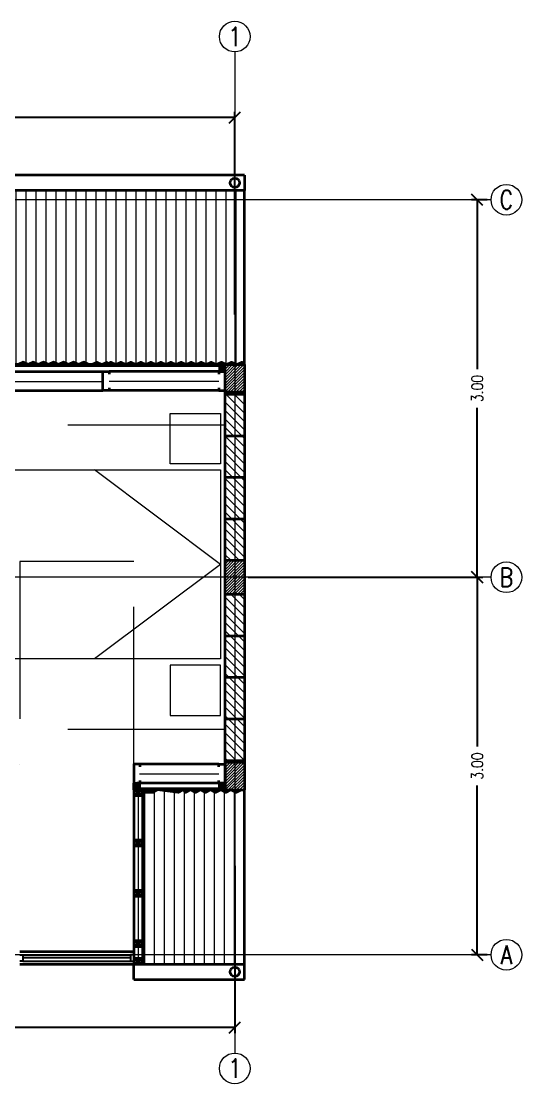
# Model space of a CAD drawing. Header units: metres. Extents: x 45 to 666, y -23 to 325.
# Drawn here: x 288.01 to 291.98, y 131.8 to 140.24 of the extents above; entities that cross this region are included whole.
import ezdxf

# ---------------------------------------------------------------- set-up
doc = ezdxf.new("R2010")
doc.units = ezdxf.units.M
doc.header["$LTSCALE"] = 5
doc.header["$MEASUREMENT"] = 0
doc.linetypes.add('HIDDEN', pattern=[0.375, 0.25, -0.125])
doc.layers.get('0').update_dxf_attribs({"color": 30})
doc.layers.get('DEFPOINTS').update_dxf_attribs({"color": 210})
for name, color, linetype, lineweight in [('A-ANNO-DIMS', 3, 'Continuous', 18), ('A-ANNO-SYMB', 3, 'Continuous', 18), ('A-ANNO-TEXT', 3, 'Continuous', 18), ('A-ELEV-MBE1', 7, 'Continuous', 35), ('A-ELEV-PATT', 8, 'Continuous', 18), ('A-FLOR-LEVL', 7, 'Continuous', 35), ('A-FLOR-OVHD', 3, 'HIDDEN', 18), ('A-FURN', 8, 'Continuous', 18), ('A-GLAZ-FULL', 4, 'Continuous', 25), ('A-WALL-BATT', 8, 'BATTING', 18), ('A-WALL-FULL-EXTR', 7, 'Continuous', 35), ('A-WALL-PATT', 8, 'Continuous', 18)]:
    doc.layers.add(name, color=color, linetype=linetype, lineweight=lineweight)
doc.styles.add('E-ROMANS', font='romans.shx', dxfattribs={"width": 0.8})
doc.linetypes.add('BATTING', pattern='A,0.0001,-0.1,[134,ltypeshp.shx,S=0.1,R=0,X=-0.1,Y=0],-0.2,[134,ltypeshp.shx,S=0.1,R=180,X=0.1,Y=0],-0.1', length=0.4001)
doc.dimstyles.new('E-0050_TICK_18', dxfattribs={"dimscale": 0.001, "dimtxt": 90, "dimasz": 90, "dimexe": 45, "dimexo": 30, "dimgap": 45, "dimtad": 0, "dimzin": 0, "dimdsep": 46, "dimtxsty": 'E-ROMANS', "dimblk": 'OBLIQUE', "dimcen": 45, "dimclrd": 256, "dimclre": 256, "dimclrt": 256, "dimadec": 0, "dimazin": 0, "dimtfac": 1, "dimtmove": 1, "dimatfit": 3, "dimldrblk": 'OPEN90', "dimfxl": 1, "dimtfill": 1, "dimtolj": 1, "dimtzin": 0, "dimarcsym": 0})
pattern_1 = [(45, (125.238842, 107.65683), (-0.0112253202, 0.0112253202), [])]

# ---------------------------------------------------------------- blocks, each defined once
blk = doc.blocks.new('_Oblique')
at = {"color": 0, "linetype": 'ByBlock', "lineweight": -2}
blk.add_line((-0.5, -0.5), (0.5, 0.5), dxfattribs=at)
blk = doc.blocks.new('*D236')
at = {"layer": 'A-ANNO-DIMS', "lineweight": -2, "transparency": 16777216}
for p, q in [((285.2054, 137.9122), (285.2054, 139.5239)), ((289.7054, 137.9122), (289.7054, 139.5239)), ((285.2054, 139.4789), (287.3007, 139.4789)), ((289.7054, 139.4789), (287.6101, 139.4789))]:
    blk.add_line(p, q, dxfattribs=at)
at = {"layer": 'DEFPOINTS', "color": 0, "transparency": 16777216}
for p in [(289.7054, 139.4789), (285.2054, 137.8822), (289.7054, 137.8822)]:
    blk.add_point(p, dxfattribs=at)
at = {"layer": 'A-ANNO-DIMS', "lineweight": -2, "transparency": 16777216, "xscale": 0.09, "yscale": 0.09, "zscale": 0.09, "rotation": 180}
blk.add_blockref('_Oblique', (285.2054, 139.4789), dxfattribs=at)
at = {"layer": 'A-ANNO-DIMS', "lineweight": -2, "transparency": 16777216, "xscale": 0.09, "yscale": 0.09, "zscale": 0.09}
blk.add_blockref('_Oblique', (289.7054, 139.4789), dxfattribs=at)
at = {"layer": 'A-ANNO-DIMS', "transparency": 16777216, "insert": (287.4554, 139.4789), "char_height": 0.09, "attachment_point": 5, "style": 'E-ROMANS', "bg_fill": 3, "box_fill_scale": 1.25, "bg_fill_color": 256, "bg_fill_true_color": 13158600, "bg_fill_transparency": 0}
blk.add_mtext('\\A1;4.50', dxfattribs=at)
blk = doc.blocks.new('_Open90')
at = {"color": 0, "linetype": 'ByBlock', "lineweight": -2}
for p, q in [((0, 0), (-1, 0)), ((-0.5, 0.5), (0, 0)), ((0, 0), (-0.5, -0.5))]:
    blk.add_line(p, q, dxfattribs=at)
blk = doc.blocks.new('*D237')
at = {"layer": 'A-ANNO-DIMS', "lineweight": -2, "transparency": 16777216}
for p, q in [((285.2054, 133.5321), (285.2054, 132.2006)), ((289.7054, 133.5321), (289.7054, 132.2006)), ((285.2054, 132.2456), (287.3007, 132.2456)), ((289.7054, 132.2456), (287.6101, 132.2456))]:
    blk.add_line(p, q, dxfattribs=at)
at = {"layer": 'DEFPOINTS', "color": 0, "transparency": 16777216}
for p in [(285.2054, 133.5621), (289.7054, 133.5621), (289.7054, 132.2456)]:
    blk.add_point(p, dxfattribs=at)
at = {"layer": 'A-ANNO-DIMS', "lineweight": -2, "transparency": 16777216, "xscale": 0.09, "yscale": 0.09, "zscale": 0.09, "rotation": 180}
blk.add_blockref('_Oblique', (285.2054, 132.2456), dxfattribs=at)
at = {"layer": 'A-ANNO-DIMS', "lineweight": -2, "transparency": 16777216, "xscale": 0.09, "yscale": 0.09, "zscale": 0.09}
blk.add_blockref('_Oblique', (289.7054, 132.2456), dxfattribs=at)
at = {"layer": 'A-ANNO-DIMS', "transparency": 16777216, "insert": (287.4554, 132.2456), "char_height": 0.09, "attachment_point": 5, "style": 'E-ROMANS', "bg_fill": 3, "box_fill_scale": 1.25, "bg_fill_color": 256, "bg_fill_true_color": 13158600, "bg_fill_transparency": 0}
blk.add_mtext('\\A1;4.50', dxfattribs=at)
blk = doc.blocks.new('*D238')
at = {"layer": 'A-ANNO-DIMS', "lineweight": -2, "transparency": 16777216}
for p, q in [((291.6229, 135.8238), (291.6754, 135.8238)), ((291.6304, 135.8238), (291.6304, 134.4785)), ((291.6304, 132.8238), (291.6304, 134.1691)), ((291.7096, 132.8238), (291.5854, 132.8238))]:
    blk.add_line(p, q, dxfattribs=at)
at = {"layer": 'DEFPOINTS', "color": 0, "transparency": 16777216}
for p in [(291.5929, 135.8238), (291.6304, 135.8238), (291.7396, 132.8238)]:
    blk.add_point(p, dxfattribs=at)
at = {"layer": 'A-ANNO-DIMS', "lineweight": -2, "transparency": 16777216, "xscale": 0.09, "yscale": 0.09, "zscale": 0.09}
for p, rotation in [((291.6304, 135.8238), 90), ((291.6304, 132.8238), 270)]:
    blk.add_blockref('_Oblique', p, dxfattribs=dict(at, rotation=rotation))
at = {"layer": 'A-ANNO-DIMS', "transparency": 16777216, "insert": (291.6304, 134.3238), "char_height": 0.09, "attachment_point": 5, "rotation": 90, "style": 'E-ROMANS', "bg_fill": 3, "box_fill_scale": 1.25, "bg_fill_color": 256, "bg_fill_true_color": 13158600, "bg_fill_transparency": 0}
blk.add_mtext('\\A1;3.00', dxfattribs=at)
blk = doc.blocks.new('*D239')
at = {"layer": 'A-ANNO-DIMS', "lineweight": -2, "transparency": 16777216}
for p, q in [((291.7096, 138.8238), (291.5854, 138.8238)), ((291.6304, 138.8238), (291.6304, 137.4785)), ((291.6304, 135.8238), (291.6304, 137.1691)), ((289.8124, 135.8238), (291.6754, 135.8238))]:
    blk.add_line(p, q, dxfattribs=at)
at = {"layer": 'DEFPOINTS', "color": 0, "transparency": 16777216}
for p in [(291.6304, 138.8238), (291.7396, 138.8238), (289.7824, 135.8238)]:
    blk.add_point(p, dxfattribs=at)
at = {"layer": 'A-ANNO-DIMS', "lineweight": -2, "transparency": 16777216, "xscale": 0.09, "yscale": 0.09, "zscale": 0.09}
for p, rotation in [((291.6304, 138.8238), 90), ((291.6304, 135.8238), 270)]:
    blk.add_blockref('_Oblique', p, dxfattribs=dict(at, rotation=rotation))
at = {"layer": 'A-ANNO-DIMS', "transparency": 16777216, "insert": (291.6304, 137.3238), "char_height": 0.09, "attachment_point": 5, "rotation": 90, "style": 'E-ROMANS', "bg_fill": 3, "box_fill_scale": 1.25, "bg_fill_color": 256, "bg_fill_true_color": 13158600, "bg_fill_transparency": 0}
blk.add_mtext('\\A1;3.00', dxfattribs=at)
blk = doc.blocks.new('CAMA150X200')
for p, q in [((-1.2, 0), (-0.8, 0)), ((-1.2, -0.4), (-1.2, 0)), ((-0.8, 0), (-0.8, -0.4)), ((-0.75, -2), (-0.75, 0)), ((-0.75, 0), (0.75, 0)), ((0, 0), (-0.75, -1)), ((0, 0), (0.75, -1)), ((0.75, 0), (0.75, -2)), ((0.8, 0), (0.8, -0.4)), ((1.2, 0), (0.8, 0)), ((1.2, -0.4), (1.2, 0)), ((-0.8, -0.4), (-1.2, -0.4)), ((0.8, -0.4), (1.2, -0.4)), ((0.75, -2), (-0.75, -2))]:
    blk.add_line(p, q)

msp = doc.modelspace()

# ---------------------------------------------------------------- hatches: boundary and pattern name
at = {"layer": 'A-WALL-PATT'}
h = msp.add_hatch(dxfattribs=at)
h.set_pattern_fill('LINE', color=256, scale=0.005, angle=45, style=0)
h.set_pattern_definition(pattern_1)
h.paths.add_polyline_path([(289.7824, 134.3538), (289.7054, 134.3538), (289.7054, 134.1338), (289.7824, 134.1338)])
h.paths.add_polyline_path([(289.7054, 134.3538), (289.6284, 134.3538), (289.6284, 134.1338), (289.7054, 134.1338)])

# ---------------------------------------------------------------- linework, layer by layer
at = {"layer": 'A-ANNO-SYMB', "ltscale": 2}
msp.add_lwpolyline([(289.7054, 139.9986), (289.7054, 132.0429)], dxfattribs=at)
at = {"layer": 'A-ANNO-SYMB', "linetype": 'Continuous', "ltscale": 5}
for centre in [(289.7054, 140.1205), (291.8616, 138.8238), (291.8616, 135.8238), (291.8616, 132.8238), (289.7054, 131.921)]:
    msp.add_circle(centre, 0.1219, dxfattribs=at)
at = {"layer": 'A-ELEV-MBE1'}
for p, q in [((287.762, 137.3088), (288.6577, 137.3088)), ((289.5784, 137.3088), (288.7077, 137.3088)), ((289.5784, 134.3388), (288.9109, 134.3388)), ((289.5784, 134.3388), (288.9534, 134.3388))]:
    msp.add_line(p, q, dxfattribs=at)
at = {"layer": 'A-FLOR-LEVL'}
for p, q in [((287.762, 137.4588), (288.6577, 137.4588)), ((289.5784, 137.4588), (288.7077, 137.4588)), ((289.5784, 134.1888), (288.9284, 134.1888)), ((289.5784, 134.1888), (288.9484, 134.1888))]:
    msp.add_line(p, q, dxfattribs=at)
for points in [[(289.6284, 137.4588), (289.5834, 137.5038)], [(289.5834, 137.4588), (289.6284, 137.5038)], [(288.9484, 134.1888), (288.9034, 134.1438)], [(288.9034, 134.1888), (288.9484, 134.1438)], [(289.6284, 134.1888), (289.5834, 134.1438)], [(289.5834, 134.1888), (289.6284, 134.1438)], [(288.9734, 134.1338), (288.9034, 134.0888)], [(288.9034, 134.1338), (288.9734, 134.0888)], [(288.9034, 134.0888), (288.9034, 133.7338)], [(288.9734, 134.0888), (288.9734, 133.7338)], [(288.9734, 133.7338), (288.9034, 133.6888)], [(288.9034, 133.7338), (288.9734, 133.6888)]]:
    msp.add_lwpolyline(points, dxfattribs=at)
at = {"layer": 'A-FLOR-OVHD'}
for points in [[(289.6284, 137.0338), (285.2824, 137.0338)], [(288.9034, 134.3388), (288.9034, 135.9484), (287.9974, 135.9484), (287.9974, 134.3388), (287.9974, 134.3388)], [(289.6284, 134.6138), (285.2824, 134.6138)]]:
    msp.add_lwpolyline(points, dxfattribs=at)
at = {"layer": 'A-WALL-BATT', "ltscale": 0.018}
for p, q in [((287.762, 137.3809), (288.6577, 137.3809)), ((289.5784, 137.3809), (288.7077, 137.3809)), ((289.5782, 134.2588), (288.9493, 134.2588))]:
    msp.add_line(p, q, dxfattribs=at)
msp.add_lwpolyline([(288.9384, 134.0888), (288.9384, 133.7338)], dxfattribs=at)
at = {"layer": 'A-WALL-FULL-EXTR'}
for p, q in [((289.6284, 137.5138), (285.2824, 137.5138)), ((289.6284, 137.5138), (285.2824, 137.5138)), ((289.6284, 137.5038), (285.2824, 137.5038)), ((289.6284, 137.5038), (285.2824, 137.5038)), ((289.6284, 134.3538), (289.7824, 134.3538)), ((289.6284, 134.1438), (288.9034, 134.1438)), ((288.9034, 134.1338), (288.9034, 134.1438)), ((289.6284, 134.1338), (288.9034, 134.1338))]:
    msp.add_line(p, q, dxfattribs=at)
for points in [[(288.5454, 137.5138), (288.5054, 137.5338), (288.4654, 137.5138), (288.4254, 137.5338), (288.3854, 137.5138), (288.3454, 137.5338), (288.3054, 137.5138), (288.2654, 137.5338), (288.2254, 137.5138), (288.1854, 137.5338), (288.1454, 137.5138), (288.1054, 137.5338), (288.0654, 137.5138), (288.0254, 137.5338), (287.9854, 137.5138)], [(289.5834, 137.4588), (289.6284, 137.4588), (289.6284, 137.5038), (289.5834, 137.5038), (289.5834, 137.4588)], [(288.7077, 137.3288), (288.7077, 137.3088), (288.6577, 137.3088), (288.6577, 137.4588), (288.7077, 137.4588), (288.7077, 137.4388)], [(289.5784, 137.3288), (289.5784, 137.3088), (289.6284, 137.3088), (289.6284, 137.4588), (289.5784, 137.4588), (289.5784, 137.4388)], [(289.6284, 135.6888), (289.7824, 135.6888)], [(289.6284, 135.3588), (289.7824, 135.3588)], [(289.6284, 135.0288), (289.7824, 135.0288)], [(289.6284, 134.6988), (289.7824, 134.6988)], [(288.9534, 134.3188), (288.9534, 134.3388), (288.9034, 134.3388), (288.9034, 134.1888), (288.9534, 134.1888), (288.9534, 134.2088)], [(289.5784, 134.3188), (289.5784, 134.3388), (289.6284, 134.3388), (289.6284, 134.1888), (289.5784, 134.1888), (289.5784, 134.2088)], [(289.5784, 134.3188), (289.5784, 134.3388), (289.6284, 134.3388), (289.6284, 134.1888), (289.5784, 134.1888), (289.5784, 134.2088)], [(289.6284, 134.3688), (289.7824, 134.3688)], [(288.9034, 134.1888), (288.9484, 134.1888), (288.9484, 134.1438), (288.9034, 134.1438), (288.9034, 134.1888)], [(289.5834, 134.1888), (289.6284, 134.1888), (289.6284, 134.1438), (289.5834, 134.1438), (289.5834, 134.1888)], [(288.9734, 134.1338), (288.9034, 134.1338), (288.9034, 134.0888), (288.9734, 134.0888), (288.9734, 134.1338)], [(289.057, 134.1225), (289.057, 134.1138), (288.98, 134.1138), (288.98, 134.0888)], [(289.7574, 134.1338), (289.7154, 134.1138), (289.6734, 134.1338), (289.6334, 134.1138), (289.5934, 134.1338), (289.5534, 134.1138), (289.5134, 134.1338), (289.4734, 134.1138), (289.4334, 134.1338), (289.3934, 134.1138), (289.3534, 134.1338), (289.3134, 134.1138), (289.2959, 134.1338), (289.2559, 134.1138), (289.0909, 134.1338), (289.0509, 134.1138)], [(289.6284, 134.1338), (289.7824, 134.1338)], [(288.9734, 133.7338), (288.9034, 133.7338), (288.9034, 133.6888), (288.9734, 133.6888), (288.9734, 133.7338)]]:
    msp.add_lwpolyline(points, dxfattribs=at)

# ---------------------------------------------------------------- block references
at = {"layer": 'A-FURN', "rotation": 270}
msp.add_blockref('CAMA150X200', (289.5919, 135.9265), dxfattribs=at)

# ---------------------------------------------------------------- texts
at = {"layer": 'A-ANNO-TEXT', "ltscale": 5, "char_height": 0.15, "attachment_point": 5, "style": 'E-ROMANS'}
for s, insert in [('1', (289.7054, 140.1205)), ('C', (291.8616, 138.8238)), ('B', (291.8616, 135.8238)), ('A', (291.8616, 132.8238)), ('1', (289.7054, 131.921))]:
    msp.add_mtext(s, dxfattribs=dict(at, insert=insert))

# ---------------------------------------------------------------- next in the draw order: dimensions: what is measured, and where the dimension line sits
at = {"layer": 'A-ANNO-DIMS'}
for base, p1, p2, picture, middle in [((289.7054, 139.4789), (285.2054, 137.8822), (289.7054, 137.8822), '*D236', (287.4554, 139.4789)), ((289.7054, 132.2456), (285.2054, 133.5621), (289.7054, 133.5621), '*D237', (287.4554, 132.2456))]:
    dim = msp.add_linear_dim(base=base, p1=p1, p2=p2, dimstyle='E-0050_TICK_18', dxfattribs=at)
    dim.commit()
    dim.dimension.update_dxf_attribs({"geometry": picture, "text_midpoint": middle})
dim = msp.add_linear_dim(base=(291.6304, 135.8238), p1=(291.7396, 132.8238), p2=(291.5929, 135.8238), angle=90, dimstyle='E-0050_TICK_18', dxfattribs=at)
dim.commit()
dim.dimension.update_dxf_attribs({"geometry": '*D238', "text_midpoint": (291.6304, 134.3238)})

# ---------------------------------------------------------------- next in the draw order: hatches: boundary and pattern name
at = {"layer": 'A-ELEV-PATT'}
h = msp.add_hatch(dxfattribs=at)
h.set_pattern_fill('LINE', color=256, scale=0.025, angle=90, style=0)
h.set_pattern_definition([(90, (125.23884, 107.65683), (-0.079375, 2e-16), [])])
h.paths.add_polyline_path([(288.9834, 132.7488), (289.7824, 132.7488), (289.7824, 134.1338), (289.7574, 134.1338), (289.7154, 134.1138), (289.6734, 134.1338), (289.6334, 134.1138), (289.5934, 134.1338), (289.5534, 134.1138), (289.5134, 134.1338), (289.4734, 134.1138), (289.4334, 134.1338), (289.3934, 134.1138), (289.3534, 134.1338), (289.3134, 134.1138), (289.2959, 134.1338), (289.2559, 134.1138), (289.0909, 134.1338), (289.057, 134.1168), (289.057, 134.1138), (288.9834, 134.1138)])
h.paths.add_polyline_path([(285.1284, 134.1196), (285.1284, 132.7488), (287.9174, 132.7488), (287.9174, 134.104), (287.8791, 134.1138), (287.845, 134.1138), (287.8212, 134.1019), (287.7663, 134.1334), (287.727, 134.1138), (287.687, 134.1338), (287.647, 134.1138), (287.607, 134.1338), (287.567, 134.1138), (287.527, 134.1338), (287.487, 134.1138), (287.447, 134.1338), (287.407, 134.1138), (287.367, 134.1338), (287.327, 134.1138), (287.287, 134.1338), (287.247, 134.1138), (287.207, 134.1338), (287.167, 134.1138), (287.127, 134.1338), (287.087, 134.1138), (287.047, 134.1338), (287.007, 134.1138), (286.967, 134.1338), (286.927, 134.1138), (286.887, 134.1338), (286.847, 134.1138), (286.807, 134.1338), (286.767, 134.1138), (286.727, 134.1338), (286.687, 134.1138), (286.647, 134.1338), (286.607, 134.1138), (286.567, 134.1338), (286.527, 134.1138), (286.487, 134.1338), (286.447, 134.1138), (286.407, 134.1338), (286.367, 134.1138), (286.327, 134.1338), (286.287, 134.1138), (286.247, 134.1338), (286.207, 134.1138), (286.167, 134.1338), (286.127, 134.1138), (286.087, 134.1338), (286.047, 134.1138), (286.007, 134.1338), (285.967, 134.1138), (285.927, 134.1338), (285.887, 134.1138), (285.847, 134.1338), (285.807, 134.1138), (285.767, 134.1338), (285.702, 134.1138), (285.662, 134.1338), (285.622, 134.1138), (285.584, 134.1338), (285.544, 134.1138), (285.504, 134.1338), (285.464, 134.1138), (285.424, 134.1338), (285.384, 134.1138), (285.344, 134.1338), (285.304, 134.1138), (285.264, 134.1338), (285.22, 134.1138), (285.18, 134.1338), (285.14, 134.1138)])

# ---------------------------------------------------------------- next in the draw order: linework, layer by layer
at = {"layer": 'A-ANNO-SYMB'}
msp.add_lwpolyline([(291.7396, 132.8238), (283.486, 132.8238)], dxfattribs=at)
at = {"layer": 'A-FLOR-LEVL'}
for p, q in [((289.7824, 139.0188), (285.1284, 139.0188)), ((289.7824, 139.0188), (285.1284, 139.0188)), ((289.7824, 132.7488), (289.7824, 134.1338)), ((288.9034, 133.2888), (288.9034, 132.9338)), ((288.9734, 133.2888), (288.9734, 132.9338)), ((288.9034, 132.8888), (288.9034, 132.7938)), ((288.9734, 132.8888), (288.9734, 132.7938)), ((288.9034, 132.6288), (288.9034, 132.7488)), ((288.9834, 132.7488), (289.7824, 132.7488)), ((289.7824, 132.6288), (289.7824, 132.7488)), ((288.9034, 132.6288), (289.7824, 132.6288))]:
    msp.add_line(p, q, dxfattribs=at)
for points in [[(288.9034, 133.6888), (288.9034, 133.3338)], [(288.9734, 133.6888), (288.9734, 133.3338)], [(288.9734, 133.3338), (288.9034, 133.2888)], [(288.9034, 133.3338), (288.9734, 133.2888)], [(288.9734, 132.9338), (288.9034, 132.8888)], [(288.9034, 132.9338), (288.9734, 132.8888)], [(287.9974, 132.8488), (288.9034, 132.8488)], [(287.9974, 132.7488), (288.9034, 132.7488)], [(288.9734, 132.7938), (288.9034, 132.7488)], [(288.9034, 132.7938), (288.9734, 132.7488)]]:
    msp.add_lwpolyline(points, dxfattribs=at)
for centre in [(289.7054, 138.9588), (289.7054, 132.6888)]:
    msp.add_circle(centre, 0.0375, dxfattribs=at)
at = {"layer": 'A-GLAZ-FULL'}
for p, q in [((288.0224, 132.8238), (288.8784, 132.8238)), ((288.8784, 132.7988), (288.0224, 132.7988)), ((288.0224, 132.7738), (288.8784, 132.7738))]:
    msp.add_line(p, q, dxfattribs=at)
for points in [[(287.9974, 132.8238), (288.0224, 132.8238), (288.0224, 132.7738), (287.9974, 132.7738)], [(288.9034, 132.8238), (288.8784, 132.8238), (288.8784, 132.7738), (288.9034, 132.7738)]]:
    msp.add_lwpolyline(points, dxfattribs=at)
at = {"layer": 'A-WALL-BATT', "ltscale": 0.018}
for p, q in [((288.9384, 133.2888), (288.9384, 132.9338)), ((288.9384, 132.8888), (288.9384, 132.7938))]:
    msp.add_line(p, q, dxfattribs=at)
msp.add_lwpolyline([(288.9384, 133.6888), (288.9384, 133.3338)], dxfattribs=at)
at = {"layer": 'A-WALL-FULL-EXTR'}
for points in [[(288.9834, 134.1138), (288.9834, 132.7488)], [(288.9734, 133.3338), (288.9034, 133.3338), (288.9034, 133.2888), (288.9734, 133.2888), (288.9734, 133.3338)], [(288.9734, 132.9338), (288.9034, 132.9338), (288.9034, 132.8888), (288.9734, 132.8888), (288.9734, 132.9338)], [(288.9734, 132.7938), (288.9034, 132.7938), (288.9034, 132.7488), (288.9734, 132.7488), (288.9734, 132.7938)], [(288.9034, 132.7488), (288.9834, 132.7488)]]:
    msp.add_lwpolyline(points, dxfattribs=at)

# ---------------------------------------------------------------- next in the draw order: dimensions: what is measured, and where the dimension line sits
at = {"layer": 'A-ANNO-DIMS'}
dim = msp.add_linear_dim(base=(291.6304, 138.8238), p1=(289.7824, 135.8238), p2=(291.7396, 138.8238), angle=90, dimstyle='E-0050_TICK_18', dxfattribs=at)
dim.commit()
dim.dimension.update_dxf_attribs({"geometry": '*D239', "text_midpoint": (291.6304, 137.3238)})

# ---------------------------------------------------------------- next in the draw order: hatches: boundary and pattern name
at = {"layer": 'A-ELEV-PATT'}
h = msp.add_hatch(dxfattribs=at)
h.set_pattern_fill('LINE', color=256, scale=0.025, angle=90, style=0)
h.set_pattern_definition([(90, (125.17126, 108.32714), (-0.079375, 5e-18), [])])
h.paths.add_polyline_path([(285.2034, 138.8988), (285.2034, 138.8238), (289.7034, 138.8238), (289.7034, 138.8988)])
h.paths.add_polyline_path([(285.2034, 137.5313), (285.2384, 137.5138), (285.2784, 137.5338), (285.3184, 137.5138), (285.3584, 137.5338), (285.3984, 137.5138), (285.4384, 137.5338), (285.4784, 137.5138), (285.5184, 137.5338), (285.5584, 137.5138), (285.5984, 137.5338), (285.6384, 137.5138), (285.6784, 137.5338), (285.7184, 137.5138), (285.7834, 137.5338), (285.8234, 137.5138), (285.8634, 137.5338), (285.9034, 137.5138), (285.9434, 137.5338), (285.9834, 137.5138), (286.0234, 137.5338), (286.0634, 137.5138), (286.1034, 137.5338), (286.1434, 137.5138), (286.1834, 137.5338), (286.2234, 137.5138), (286.2634, 137.5338), (286.3034, 137.5138), (286.3434, 137.5338), (286.3834, 137.5138), (286.4234, 137.5338), (286.4634, 137.5138), (286.5034, 137.5338), (286.5434, 137.5138), (286.5834, 137.5338), (286.6234, 137.5138), (286.6634, 137.5338), (286.7034, 137.5138), (286.7434, 137.5338), (286.7834, 137.5138), (286.8234, 137.5338), (286.8634, 137.5138), (286.9034, 137.5338), (286.9434, 137.5138), (286.9834, 137.5338), (287.0234, 137.5138), (287.0634, 137.5338), (287.1034, 137.5138), (287.1434, 137.5338), (287.1834, 137.5138), (287.2234, 137.5338), (287.2634, 137.5138), (287.3034, 137.5338), (287.3434, 137.5138), (287.3834, 137.5338), (287.4234, 137.5138), (287.4634, 137.5338), (287.5034, 137.5138), (287.5434, 137.5338), (287.5834, 137.5138), (287.6234, 137.5338), (287.6634, 137.5138), (287.7034, 137.5338), (287.7434, 137.5138), (287.7834, 137.5338), (287.8234, 137.5138), (287.8634, 137.5338), (287.9034, 137.5138), (287.9434, 137.5338), (287.9834, 137.5138), (288.0234, 137.5338), (288.0634, 137.5138), (288.1034, 137.5338), (288.1434, 137.5138), (288.1834, 137.5338), (288.2234, 137.5138), (288.2634, 137.5338), (288.3034, 137.5138), (288.3434, 137.5338), (288.3834, 137.5138), (288.4234, 137.5338), (288.4634, 137.5138), (288.5034, 137.5338), (288.5434, 137.5138), (288.5684, 137.5138), (288.6084, 137.5338), (288.6484, 137.5138), (288.6884, 137.5338), (288.6784, 137.5138), (288.7184, 137.5338), (288.7584, 137.5138), (288.7984, 137.5338), (288.8384, 137.5138), (288.8784, 137.5338), (288.9184, 137.5138), (288.9584, 137.5338), (288.9984, 137.5138), (289.0384, 137.5338), (289.0784, 137.5138), (289.1184, 137.5338), (289.1584, 137.5138), (289.1984, 137.5338), (289.2384, 137.5138), (289.2784, 137.5338), (289.3184, 137.5138), (289.3584, 137.5338), (289.3984, 137.5138), (289.4384, 137.5338), (289.4784, 137.5138), (289.5184, 137.5338), (289.5584, 137.5138), (289.5984, 137.5338), (289.6384, 137.5138), (289.6784, 137.5338), (289.7034, 137.5213), (289.7034, 138.8238), (285.2034, 138.8238)])
h.paths.add_polyline_path([(289.7784, 137.5238), (289.7784, 138.8238), (289.7034, 138.8238), (289.7034, 137.5213), (289.7184, 137.5138), (289.7584, 137.5338)])
h.paths.add_polyline_path([(289.7784, 138.8238), (289.7784, 138.8988), (289.7034, 138.8988), (289.7034, 138.8238)])
h.paths.add_polyline_path([(285.1284, 138.8238), (285.1284, 137.5388), (285.1184, 137.5338), (285.1584, 137.5138), (285.1984, 137.5338), (285.2034, 137.5313), (285.2034, 138.8238)])
h.paths.add_polyline_path([(285.1284, 138.8988), (285.1284, 138.8238), (285.2034, 138.8238), (285.2034, 138.8988)])
h.paths.add_polyline_path([(280.6384, 137.5338), (280.6284, 137.5388), (280.6284, 137.5288)])
h = msp.add_hatch(dxfattribs=at)
h.set_pattern_fill('LINE', color=256, scale=0.015, angle=135, style=0)
h.set_pattern_definition([(135, (134.23884, 107.65683), (-0.03367596, -0.03367596), [])])
h.paths.add_polyline_path([(289.7824, 137.2788), (289.7054, 137.2788), (289.7054, 136.9488), (289.7824, 136.9488)])
h.paths.add_polyline_path([(289.7054, 137.2788), (289.6284, 137.2788), (289.6284, 136.9488), (289.7054, 136.9488)])
h.paths.add_polyline_path([(289.7054, 136.9488), (289.6284, 136.9488), (289.6284, 136.6188), (289.7054, 136.6188)])
h.paths.add_polyline_path([(289.7824, 136.9488), (289.7054, 136.9488), (289.7054, 136.6188), (289.7824, 136.6188)])
h.paths.add_polyline_path([(289.7824, 136.6188), (289.7054, 136.6188), (289.7054, 136.2888), (289.7824, 136.2888)])
h.paths.add_polyline_path([(289.7054, 136.6188), (289.6284, 136.6188), (289.6284, 136.2888), (289.7054, 136.2888)])
h.paths.add_polyline_path([(289.7054, 136.2888), (289.6284, 136.2888), (289.6284, 135.9588), (289.7054, 135.9588)])
h.paths.add_polyline_path([(289.7824, 136.2888), (289.7054, 136.2888), (289.7054, 135.9588), (289.7824, 135.9588)])
h.paths.add_polyline_path([(289.7824, 135.6888), (289.7054, 135.6888), (289.7054, 135.3588), (289.7824, 135.3588)])
h.paths.add_polyline_path([(289.7054, 135.6888), (289.6284, 135.6888), (289.6284, 135.3588), (289.7054, 135.3588)])
h.paths.add_polyline_path([(289.7054, 135.3588), (289.6284, 135.3588), (289.6284, 135.0288), (289.7054, 135.0288)])
h.paths.add_polyline_path([(289.7824, 135.3588), (289.7054, 135.3588), (289.7054, 135.0288), (289.7824, 135.0288)])
h.paths.add_polyline_path([(289.7824, 135.0288), (289.7054, 135.0288), (289.7054, 134.6988), (289.7824, 134.6988)])
h.paths.add_polyline_path([(289.7054, 135.0288), (289.6284, 135.0288), (289.6284, 134.6988), (289.7054, 134.6988)])
h.paths.add_polyline_path([(289.7054, 134.6988), (289.6284, 134.6988), (289.6284, 134.3688), (289.7054, 134.3688)])
h.paths.add_polyline_path([(289.7824, 134.6988), (289.7054, 134.6988), (289.7054, 134.3688), (289.7824, 134.3688)])
h.paths.add_polyline_path([(289.7824, 134.3688), (289.7054, 134.3688), (289.7054, 134.3538), (289.7824, 134.3538)])
h.paths.add_polyline_path([(289.7054, 134.3688), (289.6284, 134.3688), (289.6284, 134.3538), (289.7054, 134.3538)])
h.paths.add_polyline_path([(289.7054, 137.2938), (289.6284, 137.2938), (289.6284, 137.2788), (289.7054, 137.2788)])
h.paths.add_polyline_path([(289.7824, 137.2938), (289.7054, 137.2938), (289.7054, 137.2788), (289.7824, 137.2788)])
at = {"layer": 'A-WALL-PATT'}
h = msp.add_hatch(dxfattribs=at)
h.set_pattern_fill('LINE', color=256, scale=0.005, angle=45, style=0)
h.set_pattern_definition(pattern_1)
h.paths.add_polyline_path([(289.7824, 137.5138), (289.7054, 137.5138), (289.7054, 137.2938), (289.7824, 137.2938)])
h.paths.add_polyline_path([(289.7054, 137.5138), (289.6284, 137.5138), (289.6284, 137.2938), (289.7054, 137.2938)])
h = msp.add_hatch(dxfattribs=at)
h.set_pattern_fill('LINE', color=256, scale=0.005, angle=45, style=0)
h.set_pattern_definition(pattern_1)
h.paths.add_polyline_path([(289.7054, 135.6888), (289.7824, 135.6888), (289.7824, 135.8238), (289.7054, 135.8238)])
h.paths.add_polyline_path([(289.7054, 135.8238), (289.6284, 135.8238), (289.6284, 135.6888), (289.7054, 135.6888)])
h.paths.add_polyline_path([(289.7054, 135.9588), (289.6284, 135.9588), (289.6284, 135.8238), (289.7054, 135.8238)])
h.paths.add_polyline_path([(289.7054, 135.8238), (289.7824, 135.8238), (289.7824, 135.9588), (289.7054, 135.9588)])

# ---------------------------------------------------------------- next in the draw order: linework, layer by layer
at = {"layer": 'A-ANNO-SYMB'}
for points in [[(291.7396, 138.8238), (284.3269, 138.8238)], [(291.7396, 135.8238), (283.9065, 135.8238)]]:
    msp.add_lwpolyline(points, dxfattribs=at)
at = {"layer": 'A-FLOR-LEVL'}
for p, q in [((289.7824, 139.0188), (289.7824, 138.8988)), ((289.7824, 138.8988), (285.1284, 138.8988)), ((289.7824, 138.8988), (285.1284, 138.8988)), ((289.7824, 137.5138), (289.7824, 138.8988))]:
    msp.add_line(p, q, dxfattribs=at)
at = {"layer": 'A-WALL-FULL-EXTR'}
for p, q in [((289.7824, 137.5138), (289.6284, 137.5138)), ((289.7824, 137.2938), (289.6284, 137.2938))]:
    msp.add_line(p, q, dxfattribs=at)
for points in [[(288.5704, 137.5138), (288.6104, 137.5338), (288.6504, 137.5138), (288.6904, 137.5338), (288.6804, 137.5138), (288.7204, 137.5338), (288.7604, 137.5138), (288.8004, 137.5338), (288.8404, 137.5138), (288.8804, 137.5338), (288.9204, 137.5138), (288.9604, 137.5338), (288.9984, 137.5138), (289.0384, 137.5338), (289.0784, 137.5138), (289.1184, 137.5338), (289.1584, 137.5138), (289.1984, 137.5338), (289.2384, 137.5138), (289.2784, 137.5338), (289.3184, 137.5138), (289.3584, 137.5338), (289.3984, 137.5138), (289.4384, 137.5338), (289.4784, 137.5138), (289.5184, 137.5338), (289.5584, 137.5138), (289.5984, 137.5338), (289.6384, 137.5138), (289.6784, 137.5338), (289.7204, 137.5138), (289.7624, 137.5338), (289.7824, 137.5238)], [(289.6284, 134.1338), (289.6284, 137.5138), (289.7824, 137.5138), (289.7824, 134.1338)], [(289.6284, 137.2788), (289.7824, 137.2788)], [(289.6284, 136.9488), (289.7824, 136.9488)], [(289.6284, 136.6188), (289.7824, 136.6188)], [(289.6284, 136.2888), (289.7824, 136.2888)], [(289.6284, 135.9588), (289.7824, 135.9588)]]:
    msp.add_lwpolyline(points, dxfattribs=at)

doc.saveas('drawing.dxf')
